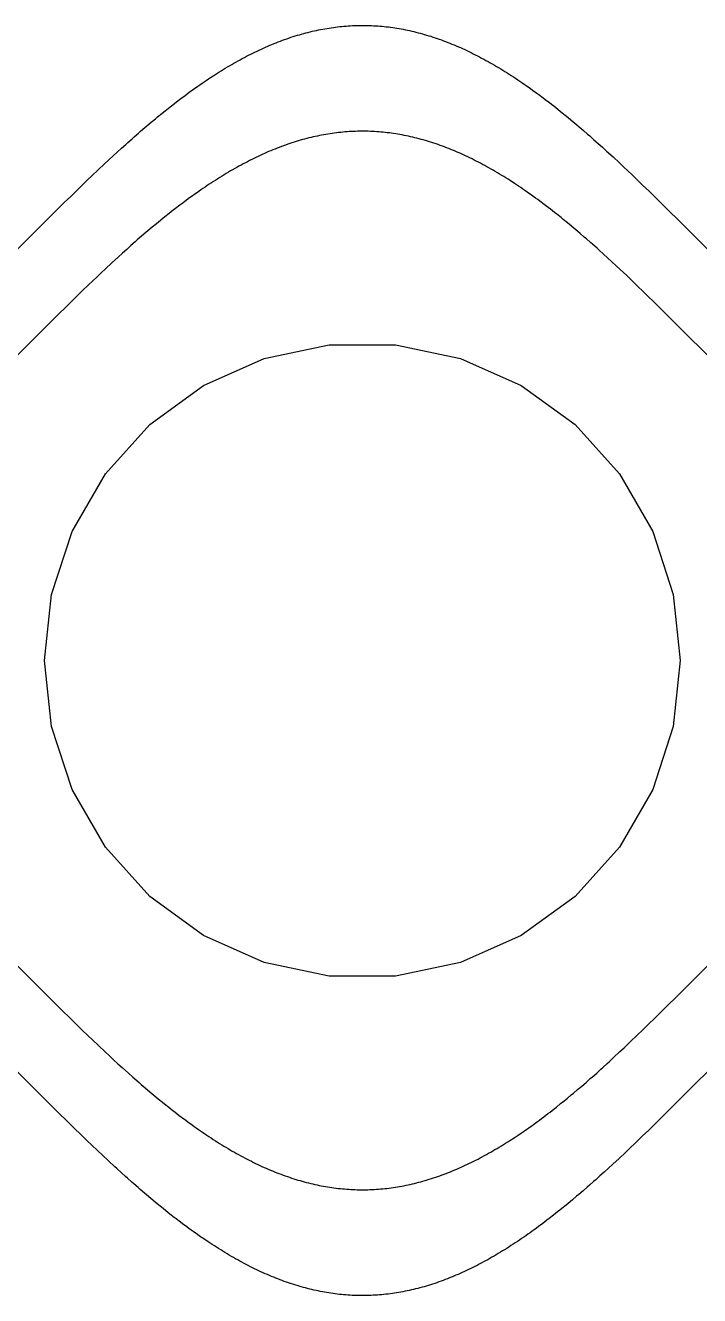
# Model space of a CAD drawing. Header units: metres. Extents: x -75 to 75, y 0 to 231.
# Drawn here: x 7.75 to 23.66, y 37.5 to 67.5 of the extents above; entities that cross this region are included whole.
import ezdxf

# ---------------------------------------------------------------- set-up
doc = ezdxf.new("R2010")
doc.units = ezdxf.units.M

msp = doc.modelspace()

# ---------------------------------------------------------------- linework, layer by layer
for p, q in [((15.6216, 67.4992), (15.6717, 67.4998)), ((15.6717, 67.4998), (15.7216, 67.4999)), ((15.7216, 67.4999), (15.7716, 67.4995)), ((13.9217, 67.1842), (13.9717, 67.2015)), ((13.9717, 67.2015), (14.0217, 67.2183)), ((14.0217, 67.2183), (14.0717, 67.2346)), ((14.0717, 67.2346), (14.1217, 67.2504)), ((14.1217, 67.2504), (14.1717, 67.2658)), ((14.1717, 67.2658), (14.2216, 67.2807)), ((14.2216, 67.2807), (14.2717, 67.2951)), ((14.2717, 67.2951), (14.3217, 67.309)), ((14.3217, 67.309), (14.3716, 67.3225)), ((14.3716, 67.3225), (14.4217, 67.3354)), ((14.4217, 67.3354), (14.4717, 67.3479)), ((14.4717, 67.3479), (14.5217, 67.3599)), ((14.5217, 67.3599), (14.5717, 67.3714)), ((14.5717, 67.3714), (14.6217, 67.3824)), ((14.6217, 67.3824), (14.6717, 67.393)), ((14.6717, 67.393), (14.7217, 67.403)), ((14.7217, 67.403), (14.7717, 67.4126)), ((14.7717, 67.4126), (14.8217, 67.4216)), ((14.8217, 67.4216), (14.8717, 67.4302)), ((14.8717, 67.4302), (14.9216, 67.4383)), ((14.9216, 67.4383), (14.9717, 67.4458)), ((14.9717, 67.4458), (15.0217, 67.4529)), ((15.0217, 67.4529), (15.0716, 67.4596)), ((15.0716, 67.4596), (15.1217, 67.4656)), ((15.1217, 67.4656), (15.1717, 67.4712)), ((15.1717, 67.4712), (15.2217, 67.4763)), ((15.2217, 67.4763), (15.2717, 67.4809)), ((15.2717, 67.4809), (15.3217, 67.485)), ((15.3217, 67.485), (15.3717, 67.4886)), ((15.3717, 67.4886), (15.4217, 67.4918)), ((15.4217, 67.4918), (15.4716, 67.4944)), ((15.4716, 67.4944), (15.5217, 67.4965)), ((15.5217, 67.4965), (15.5717, 67.4981)), ((15.5717, 67.4981), (15.6216, 67.4992)), ((15.7716, 67.4995), (15.8216, 67.4987)), ((15.8216, 67.4987), (15.8716, 67.4973)), ((15.8716, 67.4973), (15.9216, 67.4954)), ((15.9216, 67.4954), (15.9716, 67.493)), ((15.9716, 67.493), (16.0216, 67.4902)), ((16.0216, 67.4902), (16.0716, 67.4867)), ((16.0716, 67.4867), (16.1216, 67.4828)), ((16.1216, 67.4828), (16.1716, 67.4785)), ((16.1716, 67.4785), (16.2216, 67.4736)), ((16.2216, 67.4736), (16.2716, 67.4682)), ((16.2716, 67.4682), (16.3216, 67.4623)), ((16.3216, 67.4623), (16.3716, 67.456)), ((16.3716, 67.456), (16.4216, 67.4491)), ((16.4216, 67.4491), (16.4716, 67.4418)), ((16.4716, 67.4418), (16.5216, 67.4339)), ((16.5216, 67.4339), (16.5716, 67.4255)), ((16.5716, 67.4255), (16.6216, 67.4167)), ((16.6216, 67.4167), (16.6716, 67.4074)), ((16.6716, 67.4074), (16.7216, 67.3975)), ((16.7216, 67.3975), (16.7716, 67.3872)), ((16.7716, 67.3872), (16.8216, 67.3764)), ((16.8216, 67.3764), (16.8716, 67.3652)), ((16.8716, 67.3652), (16.9216, 67.3534)), ((16.9216, 67.3534), (16.9716, 67.3411)), ((16.9716, 67.3411), (17.0216, 67.3283)), ((17.0216, 67.3283), (17.0716, 67.3151)), ((17.0716, 67.3151), (17.1216, 67.3014)), ((17.1216, 67.3014), (17.1716, 67.2872)), ((17.1716, 67.2872), (17.2216, 67.2726)), ((17.2216, 67.2726), (17.2716, 67.2575)), ((17.2716, 67.2575), (17.3216, 67.2418)), ((17.3216, 67.2418), (17.3716, 67.2257)), ((17.3716, 67.2257), (17.4216, 67.2092)), ((17.4216, 67.2092), (17.4716, 67.1921)), ((13.2217, 66.8945), (13.2717, 66.918)), ((13.2717, 66.918), (13.3217, 66.9412)), ((13.3217, 66.9412), (13.3717, 66.964)), ((13.3717, 66.964), (13.4217, 66.9863)), ((13.4217, 66.9863), (13.4717, 67.0081)), ((13.4717, 67.0081), (13.5217, 67.0296)), ((13.5217, 67.0296), (13.5717, 67.0505)), ((13.5717, 67.0505), (13.6217, 67.071)), ((13.6217, 67.071), (13.6716, 67.091)), ((13.6716, 67.091), (13.7217, 67.1106)), ((13.7217, 67.1106), (13.7717, 67.1297)), ((13.7717, 67.1297), (13.8216, 67.1484)), ((13.8216, 67.1484), (13.8717, 67.1665)), ((13.8717, 67.1665), (13.9217, 67.1842)), ((17.4716, 67.1921), (17.5216, 67.1746)), ((17.5216, 67.1746), (17.5716, 67.1566)), ((17.5716, 67.1566), (17.6216, 67.1382)), ((17.6216, 67.1382), (17.6716, 67.1193)), ((17.6716, 67.1193), (17.7216, 67.0999)), ((17.7216, 67.0999), (17.7716, 67.0801)), ((17.7716, 67.0801), (17.8216, 67.0598)), ((17.8216, 67.0598), (17.8716, 67.039)), ((17.8716, 67.039), (17.9216, 67.0179)), ((17.9216, 67.0179), (17.9716, 66.9962)), ((17.9716, 66.9962), (18.0216, 66.9741)), ((18.0216, 66.9741), (18.0716, 66.9516)), ((18.0716, 66.9516), (18.1216, 66.9286)), ((18.1216, 66.9286), (18.1716, 66.9051)), ((18.1716, 66.9051), (18.2216, 66.8813)), ((12.6217, 66.5773), (12.6717, 66.6061)), ((12.6717, 66.6061), (12.7217, 66.6344)), ((12.7217, 66.6344), (12.7717, 66.6623)), ((12.7717, 66.6623), (12.8217, 66.6898)), ((12.8217, 66.6898), (12.8717, 66.7168)), ((12.8717, 66.7168), (12.9217, 66.7435)), ((12.9217, 66.7435), (12.9716, 66.7697)), ((12.9716, 66.7697), (13.0217, 66.7955)), ((13.0217, 66.7955), (13.0717, 66.8209)), ((13.0717, 66.8209), (13.1216, 66.8459)), ((13.1216, 66.8459), (13.1717, 66.8703)), ((13.1717, 66.8703), (13.2217, 66.8945)), ((18.2216, 66.8813), (18.2716, 66.857)), ((18.2716, 66.857), (18.3216, 66.8322)), ((18.3216, 66.8322), (18.3716, 66.807)), ((18.3716, 66.807), (18.4216, 66.7815)), ((18.4216, 66.7815), (18.4716, 66.7554)), ((18.4716, 66.7554), (18.5216, 66.729)), ((18.5216, 66.729), (18.5716, 66.702)), ((18.5716, 66.702), (18.6216, 66.6747)), ((18.6216, 66.6747), (18.6716, 66.647)), ((18.6716, 66.647), (18.7216, 66.6189)), ((18.7216, 66.6189), (18.7716, 66.5903)), ((12.1217, 66.268), (12.2217, 66.333)), ((12.2217, 66.333), (12.2717, 66.3649)), ((12.2717, 66.3649), (12.3217, 66.3964)), ((12.3217, 66.3964), (12.3717, 66.4275)), ((12.3717, 66.4275), (12.4216, 66.4583)), ((12.4216, 66.4583), (12.4717, 66.4886)), ((12.4717, 66.4886), (12.5217, 66.5186)), ((12.5217, 66.5186), (12.5716, 66.5482)), ((12.5716, 66.5482), (12.6217, 66.5773)), ((18.7716, 66.5903), (18.8216, 66.5614)), ((18.8216, 66.5614), (18.8716, 66.532)), ((18.8716, 66.532), (18.9216, 66.5022)), ((18.9216, 66.5022), (18.9716, 66.4721)), ((18.9716, 66.4721), (19.0216, 66.4415)), ((19.0216, 66.4415), (19.0716, 66.4105)), ((19.0716, 66.4105), (19.1216, 66.3792)), ((19.1216, 66.3792), (19.1716, 66.3474)), ((19.1716, 66.3474), (19.2216, 66.3153)), ((19.2216, 66.3153), (19.2716, 66.2828)), ((11.7216, 65.9933), (11.8217, 66.0641)), ((11.8217, 66.0641), (11.8716, 66.099)), ((11.8716, 66.099), (11.9217, 66.1336)), ((11.9217, 66.1336), (11.9717, 66.1678)), ((11.9717, 66.1678), (12.0217, 66.2016)), ((12.0217, 66.2016), (12.0717, 66.235)), ((12.0717, 66.235), (12.1217, 66.268)), ((19.2716, 66.2828), (19.3216, 66.2499)), ((19.3216, 66.2499), (19.3716, 66.2167)), ((19.3716, 66.2167), (19.4216, 66.183)), ((19.4216, 66.183), (19.4716, 66.1491)), ((19.4716, 66.1491), (19.5216, 66.1147)), ((19.5216, 66.1147), (19.5716, 66.0799)), ((19.5716, 66.0799), (19.6716, 66.0094)), ((19.6716, 66.0094), (19.7216, 65.9737)), ((11.3216, 65.6963), (11.4217, 65.7726)), ((11.4217, 65.7726), (11.5217, 65.8475)), ((11.5217, 65.8475), (11.5717, 65.8845)), ((11.5717, 65.8845), (11.6217, 65.9211)), ((11.6217, 65.9211), (11.7216, 65.9933)), ((19.7216, 65.9737), (19.8216, 65.901)), ((19.8216, 65.901), (19.8716, 65.8642)), ((19.8716, 65.8642), (19.9716, 65.7896)), ((19.9716, 65.7896), (20.0216, 65.7517)), ((20.0216, 65.7517), (20.1216, 65.6751)), ((10.8717, 65.3378), (10.9717, 65.4195)), ((10.9717, 65.4195), (11.0217, 65.46)), ((11.0217, 65.46), (11.1217, 65.5399)), ((11.1217, 65.5399), (11.1716, 65.5795)), ((11.1716, 65.5795), (11.2717, 65.6577)), ((11.2717, 65.6577), (11.3216, 65.6963)), ((20.1216, 65.6751), (20.1716, 65.6364)), ((20.1716, 65.6364), (20.2216, 65.5972)), ((20.2216, 65.5972), (20.2716, 65.5579)), ((20.2716, 65.5579), (20.3716, 65.4781)), ((20.3716, 65.4781), (20.4216, 65.4379)), ((20.4216, 65.4379), (20.5216, 65.3563)), ((10.5717, 65.0858), (10.6216, 65.1285)), ((10.6216, 65.1285), (10.7217, 65.213)), ((10.7217, 65.213), (10.8217, 65.2965)), ((10.8217, 65.2965), (10.8717, 65.3378)), ((20.5216, 65.3563), (20.5716, 65.3152)), ((20.5716, 65.3152), (20.6716, 65.2319)), ((20.6716, 65.2319), (20.7716, 65.1476)), ((20.7716, 65.1476), (20.8216, 65.1051)), ((20.8216, 65.1051), (20.9216, 65.0192)), ((10.1717, 64.7356), (10.2717, 64.8245)), ((10.2717, 64.8245), (10.3217, 64.8687)), ((10.3217, 64.8687), (10.4217, 64.9563)), ((10.4217, 64.9563), (10.4716, 64.9997)), ((10.4716, 64.9997), (10.5717, 65.0858)), ((14.2943, 64.8014), (14.2442, 64.7872)), ((14.3443, 64.8151), (14.2943, 64.8014)), ((14.3942, 64.8283), (14.3443, 64.8151)), ((14.4443, 64.8411), (14.3942, 64.8283)), ((14.4942, 64.8534), (14.4443, 64.8411)), ((14.5443, 64.8652), (14.4942, 64.8534)), ((14.5943, 64.8764), (14.5443, 64.8652)), ((14.6442, 64.8872), (14.5943, 64.8764)), ((14.6943, 64.8975), (14.6442, 64.8872)), ((14.7443, 64.9074), (14.6943, 64.8975)), ((14.7942, 64.9167), (14.7443, 64.9074)), ((14.8443, 64.9255), (14.7942, 64.9167)), ((14.8943, 64.9339), (14.8443, 64.9255)), ((14.9442, 64.9418), (14.8943, 64.9339)), ((14.9943, 64.9491), (14.9442, 64.9418)), ((15.0443, 64.956), (14.9943, 64.9491)), ((15.0943, 64.9623), (15.0443, 64.956)), ((15.1443, 64.9682), (15.0943, 64.9623)), ((15.1942, 64.9736), (15.1443, 64.9682)), ((15.2443, 64.9785), (15.1942, 64.9736)), ((15.2943, 64.9828), (15.2443, 64.9785)), ((15.3442, 64.9867), (15.2943, 64.9828)), ((15.3943, 64.9902), (15.3442, 64.9867)), ((15.4443, 64.993), (15.3943, 64.9902)), ((15.4942, 64.9954), (15.4443, 64.993)), ((15.5443, 64.9973), (15.4942, 64.9954)), ((15.5943, 64.9987), (15.5443, 64.9973)), ((15.6442, 64.9995), (15.5943, 64.9987)), ((15.6943, 64.9999), (15.6442, 64.9995)), ((15.7442, 64.9998), (15.6943, 64.9999)), ((15.7942, 64.9992), (15.7442, 64.9998)), ((15.8442, 64.9981), (15.7942, 64.9992)), ((15.8942, 64.9965), (15.8442, 64.9981)), ((15.9442, 64.9944), (15.8942, 64.9965)), ((15.9942, 64.9918), (15.9442, 64.9944)), ((16.0442, 64.9886), (15.9942, 64.9918)), ((16.0942, 64.985), (16.0442, 64.9886)), ((16.1442, 64.9809), (16.0942, 64.985)), ((16.1942, 64.9763), (16.1442, 64.9809)), ((16.2442, 64.9712), (16.1942, 64.9763)), ((16.2942, 64.9656), (16.2442, 64.9712)), ((16.3442, 64.9596), (16.2942, 64.9656)), ((16.3942, 64.9529), (16.3442, 64.9596)), ((16.4442, 64.9458), (16.3942, 64.9529)), ((16.4942, 64.9383), (16.4442, 64.9458)), ((16.5442, 64.9302), (16.4942, 64.9383)), ((16.5942, 64.9216), (16.5442, 64.9302)), ((16.6442, 64.9126), (16.5942, 64.9216)), ((16.6942, 64.903), (16.6442, 64.9126)), ((16.7442, 64.893), (16.6942, 64.903)), ((16.7942, 64.8824), (16.7442, 64.893)), ((16.8442, 64.8714), (16.7942, 64.8824)), ((16.8941, 64.8599), (16.8442, 64.8714)), ((16.9442, 64.8479), (16.8941, 64.8599)), ((16.9942, 64.8354), (16.9442, 64.8479)), ((17.0442, 64.8225), (16.9942, 64.8354)), ((17.0942, 64.809), (17.0442, 64.8225)), ((17.1442, 64.7951), (17.0942, 64.809)), ((20.9216, 65.0192), (21.0216, 64.9323)), ((21.0216, 64.9323), (21.0716, 64.8885)), ((21.0716, 64.8885), (21.1716, 64.8003)), ((21.1716, 64.8003), (21.2716, 64.711)), ((9.8217, 64.4173), (9.92165, 64.5092)), ((9.92165, 64.5092), (10.0217, 64.6004)), ((10.0217, 64.6004), (10.1217, 64.6907)), ((10.1217, 64.6907), (10.1717, 64.7356)), ((13.4943, 64.5179), (13.4443, 64.4962)), ((13.5442, 64.539), (13.4943, 64.5179)), ((13.5943, 64.5598), (13.5442, 64.539)), ((13.6443, 64.5801), (13.5943, 64.5598)), ((13.6942, 64.5999), (13.6443, 64.5801)), ((13.7443, 64.6193), (13.6942, 64.5999)), ((13.7943, 64.6382), (13.7443, 64.6193)), ((13.8443, 64.6566), (13.7943, 64.6382)), ((13.8943, 64.6746), (13.8443, 64.6566)), ((13.9442, 64.6921), (13.8943, 64.6746)), ((13.9943, 64.7092), (13.9442, 64.6921)), ((14.0443, 64.7257), (13.9943, 64.7092)), ((14.0942, 64.7418), (14.0443, 64.7257)), ((14.1443, 64.7575), (14.0942, 64.7418)), ((14.1943, 64.7726), (14.1443, 64.7575)), ((14.2442, 64.7872), (14.1943, 64.7726)), ((17.1942, 64.7807), (17.1442, 64.7951)), ((17.2442, 64.7658), (17.1942, 64.7807)), ((17.2942, 64.7504), (17.2442, 64.7658)), ((17.3442, 64.7346), (17.2942, 64.7504)), ((17.3942, 64.7183), (17.3442, 64.7346)), ((17.4442, 64.7015), (17.3942, 64.7183)), ((17.4942, 64.6842), (17.4442, 64.7015)), ((17.5442, 64.6665), (17.4942, 64.6842)), ((17.5942, 64.6484), (17.5442, 64.6665)), ((17.6442, 64.6297), (17.5942, 64.6484)), ((17.6942, 64.6106), (17.6442, 64.6297)), ((17.7442, 64.591), (17.6942, 64.6106)), ((17.7942, 64.571), (17.7442, 64.591)), ((17.8442, 64.5505), (17.7942, 64.571)), ((17.8942, 64.5296), (17.8442, 64.5505)), ((17.9442, 64.5081), (17.8942, 64.5296)), ((17.9942, 64.4863), (17.9442, 64.5081)), ((21.2716, 64.711), (21.3716, 64.6208)), ((21.3716, 64.6208), (21.4716, 64.5299)), ((21.4716, 64.5299), (21.6216, 64.3919)), ((9.47166, 64.0896), (9.62166, 64.231)), ((9.62166, 64.231), (9.72168, 64.3245)), ((9.72168, 64.3245), (9.8217, 64.4173)), ((12.8442, 64.202), (12.7943, 64.1747)), ((12.8943, 64.229), (12.8442, 64.202)), ((12.9443, 64.2554), (12.8943, 64.229)), ((12.9942, 64.2815), (12.9443, 64.2554)), ((13.0443, 64.307), (12.9942, 64.2815)), ((13.0943, 64.3322), (13.0443, 64.307)), ((13.1442, 64.357), (13.0943, 64.3322)), ((13.1943, 64.3813), (13.1442, 64.357)), ((13.2442, 64.4051), (13.1943, 64.3813)), ((13.2943, 64.4286), (13.2442, 64.4051)), ((13.3443, 64.4516), (13.2943, 64.4286)), ((13.3942, 64.4741), (13.3443, 64.4516)), ((13.4443, 64.4962), (13.3942, 64.4741)), ((18.0442, 64.464), (17.9942, 64.4863)), ((18.0942, 64.4412), (18.0442, 64.464)), ((18.1441, 64.418), (18.0942, 64.4412)), ((18.1942, 64.3945), (18.1441, 64.418)), ((18.2442, 64.3703), (18.1942, 64.3945)), ((18.2942, 64.3459), (18.2442, 64.3703)), ((18.3442, 64.3209), (18.2942, 64.3459)), ((18.3942, 64.2955), (18.3442, 64.3209)), ((18.4442, 64.2697), (18.3942, 64.2955)), ((18.4942, 64.2435), (18.4442, 64.2697)), ((18.5442, 64.2168), (18.4942, 64.2435)), ((18.5942, 64.1898), (18.5442, 64.2168)), ((21.6216, 64.3919), (21.7716, 64.2522)), ((21.7716, 64.2522), (21.8716, 64.1582)), ((9.22165, 63.8506), (9.32167, 63.9467)), ((9.32167, 63.9467), (9.47166, 64.0896)), ((12.3443, 63.9105), (12.2942, 63.8792)), ((12.3943, 63.9415), (12.3443, 63.9105)), ((12.4442, 63.9721), (12.3943, 63.9415)), ((12.4943, 64.0022), (12.4442, 63.9721)), ((12.5443, 64.032), (12.4943, 64.0022)), ((12.5943, 64.0614), (12.5443, 64.032)), ((12.6443, 64.0903), (12.5943, 64.0614)), ((12.6942, 64.1189), (12.6443, 64.0903)), ((12.7443, 64.147), (12.6942, 64.1189)), ((12.7943, 64.1747), (12.7443, 64.147)), ((18.6442, 64.1623), (18.5942, 64.1898)), ((18.6942, 64.1344), (18.6442, 64.1623)), ((18.7442, 64.1061), (18.6942, 64.1344)), ((18.7942, 64.0773), (18.7442, 64.1061)), ((18.8442, 64.0482), (18.7942, 64.0773)), ((18.8942, 64.0186), (18.8442, 64.0482)), ((18.9442, 63.9886), (18.8942, 64.0186)), ((18.9942, 63.9583), (18.9442, 63.9886)), ((19.0442, 63.9275), (18.9942, 63.9583)), ((19.0942, 63.8964), (19.0442, 63.9275)), ((21.8716, 64.1582), (21.9716, 64.0636)), ((21.9716, 64.0636), (22.0716, 63.9683)), ((22.0716, 63.9683), (22.1716, 63.8724)), ((8.82164, 63.4616), (8.97171, 63.6084)), ((8.97171, 63.6084), (9.07166, 63.7057)), ((9.07166, 63.7057), (9.22165, 63.8506)), ((11.8942, 63.6147), (11.8443, 63.5799)), ((11.9443, 63.6491), (11.8942, 63.6147)), ((11.9942, 63.683), (11.9443, 63.6491)), ((12.0443, 63.7167), (11.9942, 63.683)), ((12.0943, 63.7499), (12.0443, 63.7167)), ((12.1442, 63.7828), (12.0943, 63.7499)), ((12.1943, 63.8153), (12.1442, 63.7828)), ((12.2443, 63.8474), (12.1943, 63.8153)), ((12.2942, 63.8792), (12.2443, 63.8474)), ((19.1442, 63.8649), (19.0942, 63.8964)), ((19.1942, 63.833), (19.1442, 63.8649)), ((19.2942, 63.768), (19.1942, 63.833)), ((19.3442, 63.735), (19.2942, 63.768)), ((19.3941, 63.7016), (19.3442, 63.735)), ((19.4442, 63.6678), (19.3941, 63.7016)), ((19.4942, 63.6336), (19.4442, 63.6678)), ((19.5442, 63.599), (19.4942, 63.6336)), ((22.1716, 63.8724), (22.3216, 63.7276)), ((22.3216, 63.7276), (22.4716, 63.5816)), ((8.52165, 63.1657), (8.67165, 63.314)), ((8.67165, 63.314), (8.82164, 63.4616)), ((11.5443, 63.3642), (11.4442, 63.2896)), ((11.5942, 63.401), (11.5443, 63.3642)), ((11.6943, 63.4737), (11.5942, 63.401)), ((11.7442, 63.5094), (11.6943, 63.4737)), ((11.8443, 63.5799), (11.7442, 63.5094)), ((19.5942, 63.5641), (19.5442, 63.599)), ((19.6942, 63.4933), (19.5942, 63.5641)), ((19.7942, 63.4211), (19.6942, 63.4933)), ((19.8442, 63.3845), (19.7942, 63.4211)), ((19.8942, 63.3475), (19.8442, 63.3845)), ((19.9942, 63.2726), (19.8942, 63.3475)), ((22.4716, 63.5816), (22.6716, 63.3855)), ((22.6716, 63.3855), (22.9216, 63.1385)), ((8.22166, 62.8674), (8.52165, 63.1657)), ((11.1443, 63.0579), (11.0442, 62.9781)), ((11.1942, 63.0972), (11.1443, 63.0579)), ((11.2443, 63.1364), (11.1942, 63.0972)), ((11.2943, 63.1751), (11.2443, 63.1364)), ((11.3943, 63.2517), (11.2943, 63.1751)), ((11.4442, 63.2896), (11.3943, 63.2517)), ((20.0942, 63.1963), (19.9942, 63.2726)), ((20.1442, 63.1577), (20.0942, 63.1963)), ((20.2442, 63.0795), (20.1442, 63.1577)), ((20.2942, 63.0399), (20.2442, 63.0795)), ((20.3942, 62.96), (20.2942, 63.0399)), ((22.9216, 63.1385), (23.1716, 62.8899)), ((7.47169, 62.118), (8.22166, 62.8674)), ((10.7442, 62.7319), (10.6442, 62.6476)), ((10.8443, 62.8152), (10.7442, 62.7319)), ((10.8942, 62.8563), (10.8443, 62.8152)), ((10.9943, 62.9379), (10.8942, 62.8563)), ((11.0442, 62.9781), (10.9943, 62.9379)), ((20.4442, 62.9195), (20.3942, 62.96)), ((20.5442, 62.8378), (20.4442, 62.9195)), ((20.5942, 62.7965), (20.5442, 62.8378)), ((20.6942, 62.713), (20.5942, 62.7965)), ((20.7942, 62.6285), (20.6942, 62.713)), ((23.1716, 62.8899), (24.0216, 62.0409)), ((10.3943, 62.4323), (10.3442, 62.3885)), ((10.4942, 62.5192), (10.3943, 62.4323)), ((10.5943, 62.6051), (10.4942, 62.5192)), ((10.6442, 62.6476), (10.5943, 62.6051)), ((20.8442, 62.5858), (20.7942, 62.6285)), ((20.9442, 62.4997), (20.8442, 62.5858)), ((20.9942, 62.4563), (20.9442, 62.4997)), ((21.0942, 62.3687), (20.9942, 62.4563)), ((10.0443, 62.1208), (9.94423, 62.0299)), ((10.1443, 62.211), (10.0443, 62.1208)), ((10.2443, 62.3003), (10.1443, 62.211)), ((10.3442, 62.3885), (10.2443, 62.3003)), ((21.1442, 62.3245), (21.0942, 62.3687)), ((21.2442, 62.2356), (21.1442, 62.3245)), ((21.2942, 62.1907), (21.2442, 62.2356)), ((21.3942, 62.1004), (21.2942, 62.1907)), ((21.4942, 62.0092), (21.3942, 62.1004)), ((9.79424, 61.8919), (9.64424, 61.7522)), ((9.94423, 62.0299), (9.79424, 61.8919)), ((21.5942, 61.9173), (21.4942, 62.0092)), ((21.6942, 61.8245), (21.5942, 61.9173)), ((21.7942, 61.731), (21.6942, 61.8245)), ((9.44427, 61.5636), (9.34425, 61.4683)), ((9.5443, 61.6582), (9.44427, 61.5636)), ((9.64424, 61.7522), (9.5443, 61.6582)), ((21.9442, 61.5896), (21.7942, 61.731)), ((22.0942, 61.4467), (21.9442, 61.5896)), ((9.09424, 61.2276), (8.94424, 61.0816)), ((9.24423, 61.3724), (9.09424, 61.2276)), ((9.34425, 61.4683), (9.24423, 61.3724)), ((22.1942, 61.3506), (22.0942, 61.4467)), ((22.3442, 61.2057), (22.1942, 61.3506)), ((22.4442, 61.1084), (22.3442, 61.2057)), ((8.94424, 61.0816), (8.74428, 60.8855)), ((22.5942, 60.9616), (22.4442, 61.1084)), ((22.7442, 60.814), (22.5942, 60.9616)), ((8.49426, 60.6385), (8.24425, 60.3899)), ((8.74428, 60.8855), (8.49426, 60.6385)), ((22.8942, 60.6657), (22.7442, 60.814)), ((23.1942, 60.3674), (22.8942, 60.6657)), ((8.24425, 60.3899), (7.39426, 59.5409)), ((23.9442, 59.618), (23.1942, 60.3674)), ((13.3903, 59.6329), (14.9239, 59.959)), ((14.9239, 59.959), (16.4919, 59.959)), ((16.4919, 59.959), (18.0256, 59.6329)), ((11.9579, 58.9952), (13.3903, 59.6329)), ((18.0256, 59.6329), (19.4579, 58.9952)), ((10.6895, 58.0737), (11.9579, 58.9952)), ((19.4579, 58.9952), (20.7264, 58.0737)), ((9.64027, 56.9084), (10.6895, 58.0737)), ((20.7264, 58.0737), (21.7756, 56.9084)), ((8.85635, 55.5505), (9.64027, 56.9084)), ((21.7756, 56.9084), (22.5595, 55.5505)), ((8.37181, 54.0594), (8.85635, 55.5505)), ((22.5595, 55.5505), (23.0441, 54.0594)), ((8.20793, 52.5), (8.37181, 54.0594)), ((23.0441, 54.0594), (23.2079, 52.5)), ((8.37181, 50.9407), (8.20793, 52.5)), ((23.2079, 52.5), (23.0441, 50.9407)), ((8.85635, 49.4495), (8.37181, 50.9407)), ((23.0441, 50.9407), (22.5595, 49.4495)), ((9.64027, 48.0917), (8.85635, 49.4495)), ((22.5595, 49.4495), (21.7756, 48.0917)), ((10.6895, 46.9264), (9.64027, 48.0917)), ((21.7756, 48.0917), (20.7264, 46.9264)), ((11.9579, 46.0049), (10.6895, 46.9264)), ((20.7264, 46.9264), (19.4579, 46.0049)), ((13.3903, 45.3671), (11.9579, 46.0049)), ((19.4579, 46.0049), (18.0256, 45.3671)), ((7.48627, 45.3674), (8.23624, 44.618)), ((14.9239, 45.0411), (13.3903, 45.3671)), ((18.0256, 45.3671), (16.4919, 45.0411)), ((23.1363, 44.5748), (23.9362, 45.374)), ((16.4919, 45.0411), (14.9239, 45.0411)), ((8.23624, 44.618), (8.38623, 44.4687)), ((8.38623, 44.4687), (8.53622, 44.3198)), ((22.8863, 44.3264), (23.1363, 44.5748)), ((8.53622, 44.3198), (8.63625, 44.2208)), ((8.63625, 44.2208), (8.78624, 44.073)), ((22.5863, 44.0305), (22.7363, 44.1781)), ((22.7363, 44.1781), (22.8863, 44.3264)), ((8.78624, 44.073), (8.93623, 43.9261)), ((8.93623, 43.9261), (9.08623, 43.7801)), ((22.3363, 43.7865), (22.4863, 43.9326)), ((22.4863, 43.9326), (22.5863, 44.0305)), ((9.08623, 43.7801), (9.23622, 43.6352)), ((9.23622, 43.6352), (9.33624, 43.5393)), ((9.33624, 43.5393), (9.48624, 43.3965)), ((22.0363, 43.4978), (22.1863, 43.6416)), ((22.1863, 43.6416), (22.3363, 43.7865)), ((9.48624, 43.3965), (9.63623, 43.2552)), ((9.63623, 43.2552), (9.73625, 43.1618)), ((21.6363, 43.1216), (21.7863, 43.2614)), ((21.7863, 43.2614), (21.8863, 43.3555)), ((21.8863, 43.3555), (22.0363, 43.4978)), ((9.73625, 43.1618), (9.83627, 43.0692)), ((9.83627, 43.0692), (9.93622, 42.9773)), ((9.93622, 42.9773), (10.0362, 42.8863)), ((21.3863, 42.8923), (21.4863, 42.9834)), ((21.4863, 42.9834), (21.5363, 43.0293)), ((21.5363, 43.0293), (21.6363, 43.1216)), ((24.0137, 42.9511), (23.4137, 42.3518)), ((8.31367, 42.0409), (7.46368, 42.8899)), ((10.0362, 42.8863), (10.1862, 42.7513)), ((10.1862, 42.7513), (10.2863, 42.6624)), ((10.2863, 42.6624), (10.3362, 42.6184)), ((10.3362, 42.6184), (10.4362, 42.5309)), ((20.9863, 42.5367), (21.0863, 42.6242)), ((21.0863, 42.6242), (21.1362, 42.6684)), ((21.1362, 42.6684), (21.2363, 42.7573)), ((21.2363, 42.7573), (21.3363, 42.8471)), ((21.3363, 42.8471), (21.3863, 42.8923)), ((10.4362, 42.5309), (10.4862, 42.4876)), ((10.4862, 42.4876), (10.5363, 42.4445)), ((10.5363, 42.4445), (10.6363, 42.359)), ((10.6363, 42.359), (10.7362, 42.2746)), ((20.6863, 42.2803), (20.7863, 42.3647)), ((20.7863, 42.3647), (20.8862, 42.4502)), ((20.8862, 42.4502), (20.9863, 42.5367)), ((23.4137, 42.3518), (23.0137, 41.9528)), ((8.51364, 41.8421), (8.31367, 42.0409)), ((10.7362, 42.2746), (10.7863, 42.2329)), ((10.7863, 42.2329), (10.8862, 42.1501)), ((10.8862, 42.1501), (10.9863, 42.0686)), ((10.9863, 42.0686), (11.0362, 42.0282)), ((11.0362, 42.0282), (11.1362, 41.9484)), ((20.2863, 41.9537), (20.3863, 42.0335)), ((20.3863, 42.0335), (20.4362, 42.074)), ((20.4362, 42.074), (20.5363, 42.1556)), ((20.5363, 42.1556), (20.6363, 42.2384)), ((20.6363, 42.2384), (20.6863, 42.2803)), ((8.76366, 41.5952), (8.51364, 41.8421)), ((11.1362, 41.9484), (11.1862, 41.909)), ((11.1862, 41.909), (11.2363, 41.8697)), ((11.2363, 41.8697), (11.2862, 41.8309)), ((11.2862, 41.8309), (11.3863, 41.7542)), ((11.3863, 41.7542), (11.4362, 41.7164)), ((11.4362, 41.7164), (11.5363, 41.6416)), ((19.9362, 41.6838), (19.9863, 41.7214)), ((19.9863, 41.7214), (20.0362, 41.7593)), ((20.0362, 41.7593), (20.0863, 41.7976)), ((20.0863, 41.7976), (20.1363, 41.8361)), ((20.1363, 41.8361), (20.2363, 41.9141)), ((20.2363, 41.9141), (20.2863, 41.9537)), ((22.7637, 41.7051), (22.6137, 41.5574)), ((22.8637, 41.804), (22.7637, 41.7051)), ((23.0137, 41.9528), (22.8637, 41.804)), ((8.91365, 41.4481), (8.76366, 41.5952)), ((9.06364, 41.302), (8.91365, 41.4481)), ((11.5363, 41.6416), (11.5862, 41.6048)), ((11.5862, 41.6048), (11.6862, 41.532)), ((11.6862, 41.532), (11.7362, 41.4961)), ((11.7362, 41.4961), (11.7863, 41.4606)), ((11.7863, 41.4606), (11.8362, 41.4256)), ((11.8362, 41.4256), (11.8863, 41.3908)), ((19.5363, 41.3953), (19.5863, 41.4302)), ((19.5863, 41.4302), (19.6362, 41.4654)), ((19.6362, 41.4654), (19.6863, 41.5009)), ((19.6863, 41.5009), (19.7363, 41.5368)), ((19.7363, 41.5368), (19.7862, 41.573)), ((19.7862, 41.573), (19.8363, 41.6096)), ((19.8363, 41.6096), (19.8862, 41.6466)), ((19.8862, 41.6466), (19.9362, 41.6838)), ((22.4637, 41.4105), (22.3137, 41.2646)), ((22.6137, 41.5574), (22.4637, 41.4105)), ((9.21364, 41.1569), (9.06364, 41.302)), ((9.31366, 41.0609), (9.21364, 41.1569)), ((11.8863, 41.3908), (11.9363, 41.3564)), ((11.9363, 41.3564), (11.9862, 41.3223)), ((11.9862, 41.3223), (12.0863, 41.2553)), ((12.0863, 41.2553), (12.1362, 41.2223)), ((12.1362, 41.2223), (12.1863, 41.1897)), ((12.1863, 41.1897), (12.2363, 41.1575)), ((12.2363, 41.1575), (12.2862, 41.1258)), ((12.2862, 41.1258), (12.3363, 41.0944)), ((19.0862, 41.0985), (19.1363, 41.13)), ((19.1363, 41.13), (19.1862, 41.1618)), ((19.1862, 41.1618), (19.2863, 41.2267)), ((19.2863, 41.2267), (19.3863, 41.293)), ((19.3863, 41.293), (19.4363, 41.3268)), ((19.4363, 41.3268), (19.4862, 41.3609)), ((19.4862, 41.3609), (19.5363, 41.3953)), ((22.1637, 41.1198), (22.0137, 40.9763)), ((22.3137, 41.2646), (22.1637, 41.1198)), ((9.46365, 40.9179), (9.31366, 41.0609)), ((9.56367, 40.8234), (9.46365, 40.9179)), ((9.71367, 40.6828), (9.56367, 40.8234)), ((12.3363, 41.0944), (12.3862, 41.0633)), ((12.3862, 41.0633), (12.4362, 41.0327)), ((12.4362, 41.0327), (12.4863, 41.0024)), ((12.4863, 41.0024), (12.5362, 40.9726)), ((12.5362, 40.9726), (12.5863, 40.9432)), ((12.5863, 40.9432), (12.6363, 40.9142)), ((12.6363, 40.9142), (12.6862, 40.8855)), ((12.6862, 40.8855), (12.7363, 40.8574)), ((12.7363, 40.8574), (12.7863, 40.8295)), ((12.7863, 40.8295), (12.8362, 40.8022)), ((12.8362, 40.8022), (12.8863, 40.7752)), ((18.5362, 40.7788), (18.5863, 40.8058)), ((18.5863, 40.8058), (18.6362, 40.8332)), ((18.6362, 40.8332), (18.6862, 40.8611)), ((18.6862, 40.8611), (18.7363, 40.8894)), ((18.7363, 40.8894), (18.7862, 40.918)), ((18.7862, 40.918), (18.8363, 40.9471)), ((18.8363, 40.9471), (18.8863, 40.9766)), ((18.8863, 40.9766), (18.9362, 41.0065)), ((18.9362, 41.0065), (18.9863, 41.0368)), ((18.9863, 41.0368), (19.0363, 41.0674)), ((19.0363, 41.0674), (19.0862, 41.0985)), ((21.9137, 40.8814), (21.7637, 40.7402)), ((22.0137, 40.9763), (21.9137, 40.8814)), ((9.86366, 40.5439), (9.71367, 40.6828)), ((9.91364, 40.498), (9.86366, 40.5439)), ((12.8863, 40.7752), (12.9362, 40.7487)), ((12.9362, 40.7487), (12.9862, 40.7226)), ((12.9862, 40.7226), (13.0363, 40.6969)), ((13.0363, 40.6969), (13.0862, 40.6717)), ((13.0862, 40.6717), (13.1363, 40.6469)), ((13.1363, 40.6469), (13.1863, 40.6225)), ((13.1863, 40.6225), (13.2362, 40.5985)), ((13.2362, 40.5985), (13.2863, 40.575)), ((13.2863, 40.575), (13.3363, 40.552)), ((13.3363, 40.552), (13.3862, 40.5293)), ((13.3862, 40.5293), (13.4363, 40.5072)), ((13.4363, 40.5072), (13.4863, 40.4855)), ((17.9362, 40.4884), (17.9862, 40.5101)), ((17.9862, 40.5101), (18.0363, 40.5324)), ((18.0363, 40.5324), (18.0862, 40.555)), ((18.0862, 40.555), (18.1363, 40.5782)), ((18.1363, 40.5782), (18.1863, 40.6017)), ((18.1863, 40.6017), (18.2362, 40.6257)), ((18.2362, 40.6257), (18.2863, 40.6502)), ((18.2863, 40.6502), (18.3363, 40.675)), ((18.3363, 40.675), (18.3862, 40.7003)), ((18.3862, 40.7003), (18.4363, 40.7261)), ((18.4363, 40.7261), (18.4863, 40.7522)), ((18.4863, 40.7522), (18.5362, 40.7788)), ((21.5137, 40.5085), (21.4137, 40.4172)), ((21.6137, 40.6007), (21.5137, 40.5085)), ((21.7637, 40.7402), (21.6137, 40.6007)), ((10.0137, 40.4068), (9.91364, 40.498)), ((10.1137, 40.3164), (10.0137, 40.4068)), ((10.1637, 40.2715), (10.1137, 40.3164)), ((10.2637, 40.1824), (10.1637, 40.2715)), ((13.4863, 40.4855), (13.5362, 40.4642)), ((13.5362, 40.4642), (13.5863, 40.4434)), ((13.5863, 40.4434), (13.6362, 40.423)), ((13.6362, 40.423), (13.6862, 40.4031)), ((13.6862, 40.4031), (13.7363, 40.3837)), ((13.7363, 40.3837), (13.7862, 40.3647)), ((13.7862, 40.3647), (13.8363, 40.3462)), ((13.8363, 40.3462), (13.8863, 40.3281)), ((13.8863, 40.3281), (13.9362, 40.3106)), ((13.9362, 40.3106), (13.9863, 40.2934)), ((13.9863, 40.2934), (14.0363, 40.2768)), ((14.0363, 40.2768), (14.0862, 40.2606)), ((14.0862, 40.2606), (14.1363, 40.245)), ((14.1363, 40.245), (14.1862, 40.2297)), ((14.1862, 40.2297), (14.2362, 40.215)), ((14.2362, 40.215), (14.2863, 40.2007)), ((14.2863, 40.2007), (14.3362, 40.1869)), ((17.0863, 40.1888), (17.1362, 40.2026)), ((17.1362, 40.2026), (17.1863, 40.2169)), ((17.1863, 40.2169), (17.2363, 40.2317)), ((17.2363, 40.2317), (17.2862, 40.247)), ((17.2862, 40.247), (17.3363, 40.2628)), ((17.3363, 40.2628), (17.3862, 40.279)), ((17.3862, 40.279), (17.4362, 40.2957)), ((17.4362, 40.2957), (17.4863, 40.3129)), ((17.4863, 40.3129), (17.5362, 40.3305)), ((17.5362, 40.3305), (17.5863, 40.3487)), ((17.5863, 40.3487), (17.6363, 40.3672)), ((17.6363, 40.3672), (17.6862, 40.3863)), ((17.6862, 40.3863), (17.7363, 40.4057)), ((17.7363, 40.4057), (17.7863, 40.4257)), ((17.7863, 40.4257), (17.8362, 40.4462)), ((17.8362, 40.4462), (17.8863, 40.467)), ((17.8863, 40.467), (17.9362, 40.4884)), ((21.2137, 40.2371), (21.1636, 40.1926)), ((21.3137, 40.3267), (21.2137, 40.2371)), ((21.4137, 40.4172), (21.3137, 40.3267)), ((10.3136, 40.1382), (10.2637, 40.1824)), ((10.4137, 40.0506), (10.3136, 40.1382)), ((10.4636, 40.0071), (10.4137, 40.0506)), ((10.5637, 39.921), (10.4636, 40.0071)), ((10.6136, 39.8782), (10.5637, 39.921)), ((14.3362, 40.1869), (14.3863, 40.1736)), ((14.3863, 40.1736), (14.4363, 40.1608)), ((14.4363, 40.1608), (14.4862, 40.1485)), ((14.4862, 40.1485), (14.5363, 40.1366)), ((14.5363, 40.1366), (14.5863, 40.1253)), ((14.5863, 40.1253), (14.6362, 40.1144)), ((14.6362, 40.1144), (14.6863, 40.104)), ((14.6863, 40.104), (14.7363, 40.0941)), ((14.7363, 40.0941), (14.7862, 40.0847)), ((14.7862, 40.0847), (14.8363, 40.0758)), ((14.8363, 40.0758), (14.8862, 40.0673)), ((14.8862, 40.0673), (14.9362, 40.0594)), ((14.9362, 40.0594), (14.9863, 40.052)), ((14.9863, 40.052), (15.0362, 40.045)), ((15.0362, 40.045), (15.0863, 40.0385)), ((15.0863, 40.0385), (15.1363, 40.0326)), ((15.1363, 40.0326), (15.1862, 40.0272)), ((15.1862, 40.0272), (15.2363, 40.0222)), ((15.2363, 40.0222), (15.2863, 40.0177)), ((15.2863, 40.0177), (15.3362, 40.0137)), ((15.3362, 40.0137), (15.3863, 40.0103)), ((15.3863, 40.0103), (15.4362, 40.0073)), ((15.4362, 40.0073), (15.4862, 40.0049)), ((15.4862, 40.0049), (15.5363, 40.0029)), ((15.5363, 40.0029), (15.5862, 40.0014)), ((15.5862, 40.0014), (15.6363, 40.0005)), ((15.6363, 40.0005), (15.6863, 40)), ((15.6863, 40), (15.7362, 40.0001)), ((15.7362, 40.0001), (15.7863, 40.0006)), ((15.7863, 40.0006), (15.8363, 40.0016)), ((15.8363, 40.0016), (15.8862, 40.0031)), ((15.8862, 40.0031), (15.9363, 40.0052)), ((15.9363, 40.0052), (15.9863, 40.0077)), ((15.9863, 40.0077), (16.0362, 40.0108)), ((16.0362, 40.0108), (16.0863, 40.0143)), ((16.0863, 40.0143), (16.1362, 40.0183)), ((16.1362, 40.0183), (16.1862, 40.0228)), ((16.1862, 40.0228), (16.2363, 40.0278)), ((16.2363, 40.0278), (16.2862, 40.0333)), ((16.2862, 40.0333), (16.3363, 40.0394)), ((16.3363, 40.0394), (16.3863, 40.0459)), ((16.3863, 40.0459), (16.4362, 40.0529)), ((16.4362, 40.0529), (16.4863, 40.0604)), ((16.4863, 40.0604), (16.5363, 40.0684)), ((16.5363, 40.0684), (16.5862, 40.0769)), ((16.5862, 40.0769), (16.6363, 40.0859)), ((16.6363, 40.0859), (16.6862, 40.0954)), ((16.6862, 40.0954), (16.7362, 40.1054)), ((16.7362, 40.1054), (16.7863, 40.1158)), ((16.7863, 40.1158), (16.8362, 40.1267)), ((16.8362, 40.1267), (16.8863, 40.1382)), ((16.8863, 40.1382), (16.9363, 40.1501)), ((16.9363, 40.1501), (16.9862, 40.1625)), ((16.9862, 40.1625), (17.0363, 40.1754)), ((17.0363, 40.1754), (17.0863, 40.1888)), ((20.9137, 39.9738), (20.8137, 39.888)), ((21.0136, 40.0606), (20.9137, 39.9738)), ((21.0637, 40.1044), (21.0136, 40.0606)), ((21.1636, 40.1926), (21.0637, 40.1044)), ((10.7137, 39.7936), (10.6136, 39.8782)), ((10.8137, 39.7101), (10.7137, 39.7936)), ((10.8636, 39.6687), (10.8137, 39.7101)), ((10.9637, 39.5869), (10.8636, 39.6687)), ((20.5137, 39.6371), (20.4137, 39.5557)), ((20.5637, 39.6782), (20.5137, 39.6371)), ((20.6637, 39.7614), (20.5637, 39.6782)), ((20.7637, 39.8455), (20.6637, 39.7614)), ((20.8137, 39.888), (20.7637, 39.8455)), ((11.0136, 39.5464), (10.9637, 39.5869)), ((11.1137, 39.4663), (11.0136, 39.5464)), ((11.1636, 39.4267), (11.1137, 39.4663)), ((11.2637, 39.3484), (11.1636, 39.4267)), ((11.3137, 39.3098), (11.2637, 39.3484)), ((11.4137, 39.2334), (11.3137, 39.3098)), ((20.1137, 39.3186), (20.0637, 39.2802)), ((20.2137, 39.3964), (20.1137, 39.3186)), ((20.3136, 39.4754), (20.2137, 39.3964)), ((20.3637, 39.5154), (20.3136, 39.4754)), ((20.4137, 39.5557), (20.3637, 39.5154)), ((11.4637, 39.1957), (11.4137, 39.2334)), ((11.5636, 39.1213), (11.4637, 39.1957)), ((11.6137, 39.0846), (11.5636, 39.1213)), ((11.6637, 39.0483), (11.6137, 39.0846)), ((11.7136, 39.0123), (11.6637, 39.0483)), ((11.8137, 38.9413), (11.7136, 39.0123)), ((19.7137, 39.0205), (19.6637, 38.9848)), ((19.7636, 39.0566), (19.7137, 39.0205)), ((19.8137, 39.0931), (19.7636, 39.0566)), ((19.8637, 39.1298), (19.8137, 39.0931)), ((19.9637, 39.2043), (19.8637, 39.1298)), ((20.0137, 39.2421), (19.9637, 39.2043)), ((20.0637, 39.2802), (20.0137, 39.2421)), ((11.8636, 38.9064), (11.8137, 38.9413)), ((11.9637, 38.8376), (11.8636, 38.9064)), ((12.0637, 38.7703), (11.9637, 38.8376)), ((12.1136, 38.7372), (12.0637, 38.7703)), ((12.1637, 38.7044), (12.1136, 38.7372)), ((12.2137, 38.672), (12.1637, 38.7044)), ((19.2637, 38.7119), (19.2136, 38.6794)), ((19.3137, 38.7447), (19.2637, 38.7119)), ((19.3636, 38.7779), (19.3137, 38.7447)), ((19.4137, 38.8115), (19.3636, 38.7779)), ((19.4637, 38.8454), (19.4137, 38.8115)), ((19.5137, 38.8798), (19.4637, 38.8454)), ((19.5637, 38.9144), (19.5137, 38.8798)), ((19.6136, 38.9494), (19.5637, 38.9144)), ((19.6637, 38.9848), (19.6136, 38.9494)), ((12.2636, 38.6401), (12.2137, 38.672)), ((12.3137, 38.6085), (12.2636, 38.6401)), ((12.3637, 38.5773), (12.3137, 38.6085)), ((12.4136, 38.5464), (12.3637, 38.5773)), ((12.4637, 38.5161), (12.4136, 38.5464)), ((12.5137, 38.486), (12.4637, 38.5161)), ((12.5637, 38.4564), (12.5137, 38.486)), ((12.6137, 38.4272), (12.5637, 38.4564)), ((12.6637, 38.3984), (12.6137, 38.4272)), ((18.7637, 38.405), (18.7137, 38.3765)), ((18.8137, 38.4339), (18.7637, 38.405)), ((18.8637, 38.4632), (18.8137, 38.4339)), ((18.9137, 38.4929), (18.8637, 38.4632)), ((18.9637, 38.523), (18.9137, 38.4929)), ((19.0137, 38.5535), (18.9637, 38.523)), ((19.0636, 38.5844), (19.0137, 38.5535)), ((19.1137, 38.6157), (19.0636, 38.5844)), ((19.1637, 38.6474), (19.1137, 38.6157)), ((19.2136, 38.6794), (19.1637, 38.6474)), ((12.7137, 38.3701), (12.6637, 38.3984)), ((12.7637, 38.3421), (12.7137, 38.3701)), ((12.8136, 38.3145), (12.7637, 38.3421)), ((12.8637, 38.2874), (12.8136, 38.3145)), ((12.9137, 38.2607), (12.8637, 38.2874)), ((12.9636, 38.2343), (12.9137, 38.2607)), ((13.0137, 38.2085), (12.9636, 38.2343)), ((13.0637, 38.1831), (13.0137, 38.2085)), ((13.1136, 38.158), (13.0637, 38.1831)), ((13.1637, 38.1335), (13.1136, 38.158)), ((13.2137, 38.1093), (13.1637, 38.1335)), ((13.2637, 38.0856), (13.2137, 38.1093)), ((18.2137, 38.1148), (18.1637, 38.091)), ((18.2637, 38.139), (18.2137, 38.1148)), ((18.3137, 38.1638), (18.2637, 38.139)), ((18.3636, 38.1889), (18.3137, 38.1638)), ((18.4137, 38.2143), (18.3636, 38.1889)), ((18.4637, 38.2404), (18.4137, 38.2143)), ((18.5136, 38.2668), (18.4637, 38.2404)), ((18.5637, 38.2935), (18.5136, 38.2668)), ((18.6137, 38.3208), (18.5637, 38.2935)), ((18.6636, 38.3485), (18.6137, 38.3208)), ((18.7137, 38.3765), (18.6636, 38.3485)), ((13.3137, 38.0624), (13.2637, 38.0856)), ((13.3636, 38.0396), (13.3137, 38.0624)), ((13.4137, 38.0171), (13.3636, 38.0396)), ((13.4637, 37.9952), (13.4137, 38.0171)), ((13.5136, 37.9738), (13.4637, 37.9952)), ((13.5637, 37.9527), (13.5136, 37.9738)), ((13.6137, 37.9322), (13.5637, 37.9527)), ((13.6636, 37.9121), (13.6137, 37.9322)), ((13.7137, 37.8925), (13.6636, 37.9121)), ((13.7637, 37.8732), (13.7137, 37.8925)), ((13.8137, 37.8545), (13.7637, 37.8732)), ((13.8637, 37.8362), (13.8137, 37.8545)), ((13.9137, 37.8185), (13.8637, 37.8362)), ((13.9637, 37.8011), (13.9137, 37.8185)), ((14.0137, 37.7843), (13.9637, 37.8011)), ((17.4637, 37.8051), (17.4136, 37.7881)), ((17.5137, 37.8225), (17.4637, 37.8051)), ((17.5637, 37.8404), (17.5137, 37.8225)), ((17.6137, 37.8587), (17.5637, 37.8404)), ((17.6637, 37.8776), (17.6137, 37.8587)), ((17.7137, 37.8969), (17.6637, 37.8776)), ((17.7637, 37.9166), (17.7137, 37.8969)), ((17.8136, 37.9369), (17.7637, 37.9166)), ((17.8637, 37.9575), (17.8136, 37.9369)), ((17.9137, 37.9787), (17.8637, 37.9575)), ((17.9636, 38.0003), (17.9137, 37.9787)), ((18.0137, 38.0222), (17.9636, 38.0003)), ((18.0637, 38.0447), (18.0137, 38.0222)), ((18.1136, 38.0676), (18.0637, 38.0447)), ((18.1637, 38.091), (18.1136, 38.0676)), ((14.0636, 37.7679), (14.0137, 37.7843)), ((14.1137, 37.752), (14.0636, 37.7679)), ((14.1637, 37.7365), (14.1137, 37.752)), ((14.2136, 37.7216), (14.1637, 37.7365)), ((14.2637, 37.7071), (14.2136, 37.7216)), ((14.3137, 37.6931), (14.2637, 37.7071)), ((14.3636, 37.6796), (14.3137, 37.6931)), ((14.4137, 37.6665), (14.3636, 37.6796)), ((14.4637, 37.654), (14.4137, 37.6665)), ((14.5137, 37.6419), (14.4637, 37.654)), ((14.5637, 37.6303), (14.5137, 37.6419)), ((14.6136, 37.6192), (14.5637, 37.6303)), ((14.6637, 37.6086), (14.6136, 37.6192)), ((14.7137, 37.5985), (14.6637, 37.6086)), ((14.7636, 37.5889), (14.7137, 37.5985)), ((14.8137, 37.5797), (14.7636, 37.5889)), ((14.8637, 37.5711), (14.8137, 37.5797)), ((14.9136, 37.5629), (14.8637, 37.5711)), ((14.9637, 37.5552), (14.9136, 37.5629)), ((15.0137, 37.5481), (14.9637, 37.5552)), ((15.0637, 37.5414), (15.0137, 37.5481)), ((15.1137, 37.5352), (15.0637, 37.5414)), ((15.1637, 37.5295), (15.1137, 37.5352)), ((15.2137, 37.5243), (15.1637, 37.5295)), ((15.2637, 37.5197), (15.2137, 37.5243)), ((15.3136, 37.5155), (15.2637, 37.5197)), ((15.3637, 37.5118), (15.3136, 37.5155)), ((15.4137, 37.5086), (15.3637, 37.5118)), ((15.4636, 37.506), (15.4137, 37.5086)), ((15.5137, 37.5037), (15.4636, 37.506)), ((15.5637, 37.5021), (15.5137, 37.5037)), ((15.6136, 37.5008), (15.5637, 37.5021)), ((15.6637, 37.5002), (15.6136, 37.5008)), ((15.7137, 37.5), (15.6637, 37.5002)), ((15.7637, 37.5003), (15.7137, 37.5)), ((15.8137, 37.5011), (15.7637, 37.5003)), ((15.8636, 37.5024), (15.8137, 37.5011)), ((15.9137, 37.5042), (15.8636, 37.5024)), ((15.9637, 37.5065), (15.9137, 37.5042)), ((16.0136, 37.5093), (15.9637, 37.5065)), ((16.0637, 37.5126), (16.0136, 37.5093)), ((16.1137, 37.5164), (16.0637, 37.5126)), ((16.1636, 37.5208), (16.1137, 37.5164)), ((16.2137, 37.5255), (16.1636, 37.5208)), ((16.2637, 37.5308), (16.2137, 37.5255)), ((16.3137, 37.5366), (16.2637, 37.5308)), ((16.3637, 37.5429), (16.3137, 37.5366)), ((16.4137, 37.5497), (16.3637, 37.5429)), ((16.4637, 37.557), (16.4137, 37.5497)), ((16.5137, 37.5648), (16.4637, 37.557)), ((16.5636, 37.573), (16.5137, 37.5648)), ((16.6137, 37.5818), (16.5636, 37.573)), ((16.6637, 37.591), (16.6137, 37.5818)), ((16.7136, 37.6008), (16.6637, 37.591)), ((16.7637, 37.611), (16.7136, 37.6008)), ((16.8137, 37.6218), (16.7637, 37.611)), ((16.8636, 37.633), (16.8137, 37.6218)), ((16.9137, 37.6447), (16.8636, 37.633)), ((16.9637, 37.6569), (16.9137, 37.6447)), ((17.0137, 37.6695), (16.9637, 37.6569)), ((17.0637, 37.6826), (17.0137, 37.6695)), ((17.1136, 37.6963), (17.0637, 37.6826)), ((17.1637, 37.7104), (17.1136, 37.6963)), ((17.2137, 37.725), (17.1637, 37.7104)), ((17.2636, 37.74), (17.2137, 37.725)), ((17.3137, 37.7556), (17.2636, 37.74)), ((17.3637, 37.7716), (17.3137, 37.7556)), ((17.4136, 37.7881), (17.3637, 37.7716))]:
    msp.add_line(p, q)

doc.saveas('drawing.dxf')
